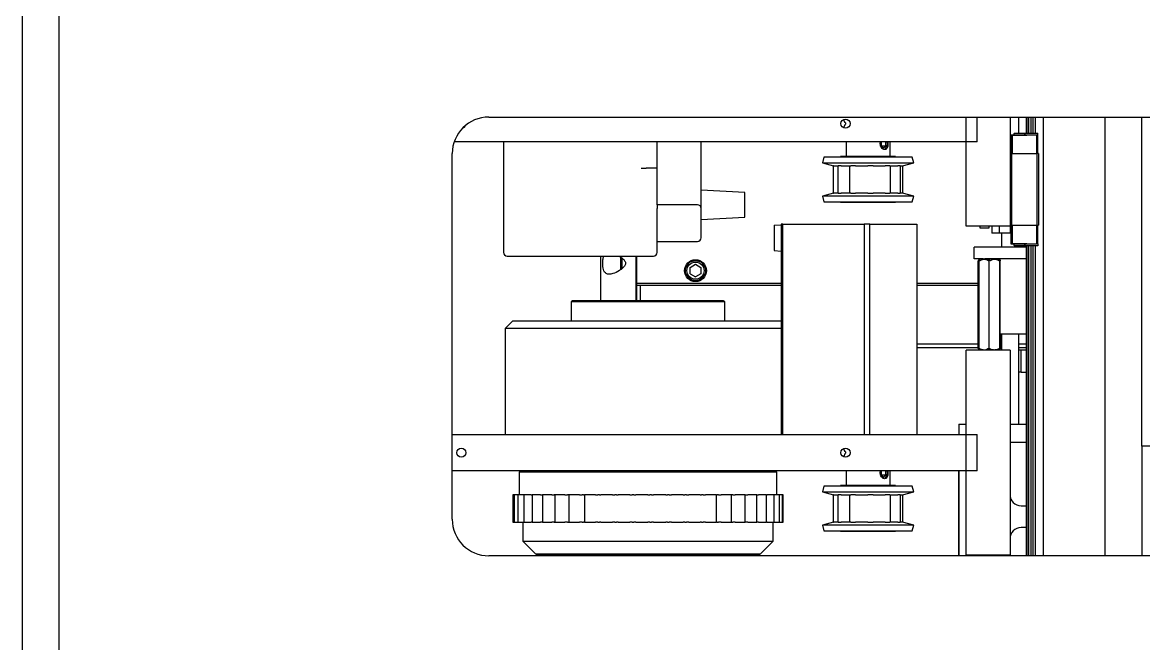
# Model space of a CAD drawing. Extents: x 500 to 100500, y -14500 to 21140.
# Drawn here: x 13533.7 to 13840.2, y -5734 to -5564.1 of the extents above; entities that cross this region are included whole.
import ezdxf

# ---------------------------------------------------------------- set-up
doc = ezdxf.new("R2010")
doc.units = 0
doc.linetypes.add('CENTER', pattern=[10.16, 6.35, -1.27, 1.27, -1.27])
doc.layers.get('0').update_dxf_attribs({"linetype": 'CONTINUOUS'})
doc.layers.add('Center', color=1, linetype='CENTER')

# ---------------------------------------------------------------- blocks, each defined once
blk = doc.blocks.new('KJVision R')
at = {"color": 2, "linetype": 'Continuous', "lineweight": 25}
for p, q in [((9966.9, -71180.14, 54.87), (9966.9, -70910.14, 54.87)), ((9976.9, -71180.14, 54.87), (9976.9, -70910.14, 54.87)), ((9976.9, -71090.14, 54.87), (9976.9, -70910.14, 54.87)), ((10094.4, -70940.14, 54.87), (10294.4, -70940.14, 54.87)), ((10224.9, -70969.93, 54.87), (10224.9, -70940.14, 54.87)), ((10227.9, -70946.93, 54.87), (10227.9, -70940.14, 54.87)), ((10236.9, -70940.14, 54.87), (10236.9, -70969.93, 54.87)), ((10239.28, -70944.63, 54.87), (10239.28, -70940.14, 54.87)), ((10241.4, -70944.53, 54.87), (10241.4, -70940.14, 54.87)), ((10241.6, -70944.53, 54.87), (10241.6, -70940.14, 54.87)), ((10242.01, -70944.53, 54.87), (10242.01, -70940.14, 54.87)), ((10242.6, -70940.14, 54.87), (10242.6, -70944.53, 54.87)), ((10243.2, -70944.53, 54.87), (10243.2, -70940.14, 54.87)), ((10243.78, -70940.14, 54.87), (10243.78, -70944.53, 54.87)), ((10245.9, -70940.14, 54.87), (10245.9, -71060.14, 54.87)), ((10262.9, -71060.14, 54.87), (10262.9, -70940.14, 54.87)), ((10272.9, -71030.14, 54.87), (10272.9, -70940.14, 54.87)), ((10237.1, -70945.03, 54.87), (10237.1, -70945.13, 54.87)), ((10237.1, -70945.03, 54.87), (10237.9, -70945.03, 54.87)), ((10237.1, -70945.13, 54.87), (10237.1, -70950.13, 54.87)), ((10237.1, -70945.13, 54.87), (10237.5, -70945.13, 54.87)), ((10237.5, -70945.13, 54.87), (10237.5, -70950.13, 54.87)), ((10237.5, -70945.13, 54.87), (10241.47, -70945.13, 54.87)), ((10238, -70944.63, 54.87), (10237.9, -70944.73, 54.87)), ((10237.9, -70944.73, 54.87), (10237.9, -70945.13, 54.87)), ((10239.4, -70944.73, 54.87), (10237.9, -70944.73, 54.87)), ((10237.9, -70945.13, 54.87), (10237.9, -70945.03, 54.87)), ((10239.4, -70944.63, 54.87), (10238, -70944.63, 54.87)), ((10240.8, -70944.63, 54.87), (10239.4, -70944.63, 54.87)), ((10240.9, -70944.73, 54.87), (10239.4, -70944.73, 54.87)), ((10240.5, -70944.53, 54.87), (10240.5, -70944.63, 54.87)), ((10240.5, -70944.53, 54.87), (10240.9, -70944.53, 54.87)), ((10240.9, -70944.73, 54.87), (10240.8, -70944.63, 54.87)), ((10240.9, -70944.53, 54.87), (10240.9, -70945.03, 54.87)), ((10240.9, -70944.53, 54.87), (10244.5, -70944.53, 54.87)), ((10240.9, -70945.13, 54.87), (10240.9, -70944.73, 54.87)), ((10240.9, -70945.03, 54.87), (10241.47, -70945.03, 54.87)), ((10241.47, -70945.13, 54.87), (10241.47, -70945.03, 54.87)), ((10241.47, -70945.03, 54.87), (10244.1, -70945.03, 54.87)), ((10244.1, -70945.03, 54.87), (10244.1, -70950.13, 54.87)), ((10244.1, -70945.03, 54.87), (10244.5, -70945.03, 54.87)), ((10244.5, -70945.03, 54.87), (10244.5, -70944.53, 54.87)), ((10244.5, -70950.13, 54.87), (10244.5, -70945.03, 54.87)), ((10227.9, -70946.93, 54.87), (10085, -70946.93, 54.87)), ((10098.43, -70946.93, 54.87), (10098.43, -70953.14, 54.87)), ((10140.43, -70964.14, 54.87), (10140.43, -70946.93, 54.87)), ((10152.43, -70965.14, 54.87), (10152.43, -70946.93, 54.87)), ((10192.08, -70946.93, 54.87), (10192.08, -70950.93, 54.87)), ((10201.59, -70946.93, 54.87), (10201.59, -70948, 54.87)), ((10201.59, -70948, 54.87), (10202.25, -70948.58, 54.87)), ((10201.68, -70948.08, 54.87), (10201.76, -70948, 54.87)), ((10201.76, -70947.43, 54.87), (10201.76, -70946.93, 54.87)), ((10201.76, -70948, 54.87), (10201.76, -70947.43, 54.87)), ((10201.76, -70948, 54.87), (10202.9, -70948, 54.87)), ((10202.25, -70948.58, 54.87), (10202.9, -70948, 54.87)), ((10202.9, -70948, 54.87), (10202.9, -70946.93, 54.87)), ((10203.12, -70948.24, 54.87), (10203.13, -70948.22, 54.87)), ((10204.08, -70950.93, 54.87), (10204.08, -70946.93, 54.87)), ((10084.4, -71050.14, 54.87), (10084.4, -70950.14, 54.87)), ((10186, -70951.06, 54.87), (10185.58, -70952.61, 54.87)), ((10210.17, -70951.06, 54.87), (10186, -70951.06, 54.87)), ((10190.58, -70950.93, 54.87), (10190.58, -70951.06, 54.87)), ((10205.58, -70950.93, 54.87), (10190.58, -70950.93, 54.87)), ((10205.58, -70951.06, 54.87), (10205.58, -70950.93, 54.87)), ((10210.58, -70952.61, 54.87), (10210.17, -70951.06, 54.87)), ((10237.3, -70950.13, 54.87), (10236.9, -70950.13, 54.87)), ((10237.3, -70950.13, 54.87), (10237.3, -70969.73, 54.87)), ((10237.3, -70950.13, 54.87), (10244.3, -70950.13, 54.87)), ((10244.3, -70969.73, 54.87), (10244.3, -70950.13, 54.87)), ((10244.7, -70950.13, 54.87), (10244.3, -70950.13, 54.87)), ((10244.7, -70950.13, 54.87), (10244.7, -70969.73, 54.87)), ((10136.01, -70954.14, 54.87), (10137.43, -70954.14, 54.87)), ((10140.43, -70954.14, 54.87), (10137.43, -70954.14, 54.87)), ((10185.58, -70952.61, 54.87), (10188.63, -70953.43, 54.87)), ((10185.58, -70952.61, 54.87), (10210.58, -70952.61, 54.87)), ((10188.74, -70953.43, 54.87), (10188.63, -70953.43, 54.87)), ((10188.63, -70960.93, 54.87), (10188.63, -70953.43, 54.87)), ((10188.74, -70953.43, 54.87), (10189.88, -70953.43, 54.87)), ((10189.8, -70953.43, 54.87), (10189.8, -70960.93, 54.87)), ((10190.7, -70953.43, 54.87), (10189.88, -70953.43, 54.87)), ((10190.7, -70953.43, 54.87), (10193.32, -70953.43, 54.87)), ((10193.02, -70953.43, 54.87), (10193.02, -70960.93, 54.87)), ((10194.64, -70953.43, 54.87), (10193.32, -70953.43, 54.87)), ((10194.64, -70953.43, 54.87), (10198.04, -70953.43, 54.87)), ((10199.5, -70953.43, 54.87), (10198.04, -70953.43, 54.87)), ((10199.5, -70953.43, 54.87), (10202.77, -70953.43, 54.87)), ((10203.98, -70953.43, 54.87), (10202.77, -70953.43, 54.87)), ((10203.98, -70953.43, 54.87), (10206.24, -70953.43, 54.87)), ((10204.21, -70960.93, 54.87), (10204.21, -70953.43, 54.87)), ((10206.88, -70953.43, 54.87), (10206.24, -70953.43, 54.87)), ((10206.88, -70953.43, 54.87), (10207.53, -70953.43, 54.87)), ((10206.93, -70960.93, 54.87), (10206.93, -70953.43, 54.87)), ((10207.53, -70953.43, 54.87), (10210.58, -70952.61, 54.87)), ((10207.53, -70953.43, 54.87), (10207.53, -70960.93, 54.87)), ((10098.43, -70954.87, 54.87), (10098.43, -70977.14, 54.87)), ((10164.43, -70960.77, 54.87), (10152.43, -70960.14, 54.87)), ((10164.43, -70967.51, 54.87), (10164.43, -70960.77, 54.87)), ((10188.63, -70960.93, 54.87), (10185.58, -70961.74, 54.87)), ((10185.58, -70961.74, 54.87), (10186, -70963.29, 54.87)), ((10210.58, -70961.74, 54.87), (10185.58, -70961.74, 54.87)), ((10186, -70963.29, 54.87), (10210.17, -70963.29, 54.87)), ((10188.63, -70960.93, 54.87), (10188.74, -70960.93, 54.87)), ((10189.88, -70960.93, 54.87), (10188.74, -70960.93, 54.87)), ((10189.88, -70960.93, 54.87), (10190.7, -70960.93, 54.87)), ((10190.58, -70963.29, 54.87), (10190.58, -70963.43, 54.87)), ((10190.58, -70963.43, 54.87), (10205.58, -70963.43, 54.87)), ((10193.32, -70960.93, 54.87), (10190.7, -70960.93, 54.87)), ((10193.32, -70960.93, 54.87), (10194.64, -70960.93, 54.87)), ((10198.04, -70960.93, 54.87), (10194.64, -70960.93, 54.87)), ((10198.04, -70960.93, 54.87), (10199.5, -70960.93, 54.87)), ((10202.77, -70960.93, 54.87), (10199.5, -70960.93, 54.87)), ((10202.77, -70960.93, 54.87), (10203.98, -70960.93, 54.87)), ((10206.24, -70960.93, 54.87), (10203.98, -70960.93, 54.87)), ((10205.58, -70963.43, 54.87), (10205.58, -70963.29, 54.87)), ((10206.24, -70960.93, 54.87), (10206.88, -70960.93, 54.87)), ((10207.53, -70960.93, 54.87), (10206.88, -70960.93, 54.87)), ((10210.58, -70961.74, 54.87), (10207.53, -70960.93, 54.87)), ((10210.17, -70963.29, 54.87), (10210.58, -70961.74, 54.87)), ((10140.43, -70964.14, 54.87), (10140.43, -70965.14, 54.87)), ((10151.43, -70964.14, 54.87), (10140.43, -70964.14, 54.87)), ((10140.43, -70973.14, 54.87), (10140.43, -70965.14, 54.87)), ((10152.43, -70973.14, 54.87), (10152.43, -70965.14, 54.87)), ((10152.43, -70968.14, 54.87), (10164.43, -70967.51, 54.87)), ((10172.44, -70969.69, 54.87), (10174.34, -70969.57, 54.87)), ((10172.44, -70969.69, 54.87), (10172.44, -70976.66, 54.87)), ((10174.34, -70969.43, 54.87), (10174.34, -71026.93, 54.87)), ((10174.76, -70969.43, 54.87), (10174.34, -70969.43, 54.87)), ((10174.76, -71026.93, 54.87), (10174.76, -70969.43, 54.87)), ((10174.76, -70969.43, 54.87), (10197.01, -70969.43, 54.87)), ((10197.01, -70969.43, 54.87), (10197.01, -71026.93, 54.87)), ((10198.59, -70969.43, 54.87), (10197.01, -70969.43, 54.87)), ((10198.59, -71026.93, 54.87), (10198.59, -70969.43, 54.87)), ((10198.59, -70969.43, 54.87), (10211.43, -70969.43, 54.87)), ((10211.43, -70969.43, 54.87), (10211.43, -71026.93, 54.87)), ((10236.9, -70969.93, 54.87), (10224.9, -70969.93, 54.87)), ((10228.65, -70969.93, 54.87), (10228.65, -70970.43, 54.87)), ((10231.15, -70970.43, 54.87), (10231.15, -70969.93, 54.87)), ((10231.9, -70969.93, 54.87), (10231.9, -70971.93, 54.87)), ((10233.9, -70969.93, 54.87), (10233.9, -70971.93, 54.87)), ((10236.9, -70969.73, 54.87), (10237.3, -70969.73, 54.87)), ((10236.9, -70969.93, 54.87), (10236.9, -70971.93, 54.87)), ((10237.1, -70969.73, 54.87), (10237.1, -70974.73, 54.87)), ((10237.3, -70969.73, 54.87), (10244.3, -70969.73, 54.87)), ((10237.5, -70969.73, 54.87), (10237.5, -70974.73, 54.87)), ((10244.1, -70969.73, 54.87), (10244.1, -70974.83, 54.87)), ((10244.3, -70969.73, 54.87), (10244.7, -70969.73, 54.87)), ((10244.5, -70974.83, 54.87), (10244.5, -70969.73, 54.87)), ((10140.43, -70974.14, 54.87), (10140.43, -70973.14, 54.87)), ((10228.65, -70970.43, 54.87), (10229.9, -70970.43, 54.87)), ((10229.9, -70970.43, 54.87), (10231.15, -70970.43, 54.87)), ((10233.9, -70971.93, 54.87), (10231.9, -70971.93, 54.87)), ((10236.9, -70971.93, 54.87), (10233.9, -70971.93, 54.87)), ((10234.52, -70971.93, 54.87), (10234.52, -70975.75, 54.87)), ((10140.43, -70977.14, 54.87), (10140.43, -70974.14, 54.87)), ((10140.43, -70974.14, 54.87), (10151.43, -70974.14, 54.87)), ((10227.1, -70978.93, 54.87), (10227.1, -70975.75, 54.87)), ((10229.51, -70975.75, 54.87), (10227.1, -70975.75, 54.87)), ((10230.04, -70975.75, 54.87), (10229.51, -70975.75, 54.87)), ((10234.95, -70975.75, 54.87), (10230.04, -70975.75, 54.87)), ((10241.4, -70975.75, 54.87), (10234.95, -70975.75, 54.87)), ((10237.1, -70974.73, 54.87), (10237.5, -70974.73, 54.87)), ((10237.1, -70974.73, 54.87), (10237.1, -70974.83, 54.87)), ((10237.1, -70974.83, 54.87), (10237.9, -70974.83, 54.87)), ((10237.5, -70974.73, 54.87), (10241.47, -70974.73, 54.87)), ((10237.9, -70974.73, 54.87), (10237.9, -70975.13, 54.87)), ((10237.9, -70974.83, 54.87), (10237.9, -70974.73, 54.87)), ((10237.9, -70975.13, 54.87), (10238, -70975.23, 54.87)), ((10237.9, -70975.13, 54.87), (10240.9, -70975.13, 54.87)), ((10238, -70975.23, 54.87), (10240.8, -70975.23, 54.87)), ((10239.28, -70975.75, 54.87), (10239.28, -70975.23, 54.87)), ((10240.5, -70975.23, 54.87), (10240.5, -70975.33, 54.87)), ((10240.9, -70975.33, 54.87), (10240.5, -70975.33, 54.87)), ((10240.8, -70975.23, 54.87), (10240.9, -70975.13, 54.87)), ((10240.9, -70975.13, 54.87), (10240.9, -70974.73, 54.87)), ((10240.9, -70974.83, 54.87), (10241.47, -70974.83, 54.87)), ((10240.9, -70974.83, 54.87), (10240.9, -70975.33, 54.87)), ((10244.5, -70975.33, 54.87), (10240.9, -70975.33, 54.87)), ((10241.4, -71060.14, 54.87), (10241.4, -70975.33, 54.87)), ((10241.47, -70974.83, 54.87), (10241.47, -70974.73, 54.87)), ((10241.47, -70974.83, 54.87), (10244.1, -70974.83, 54.87)), ((10241.6, -71060.14, 54.87), (10241.6, -70975.33, 54.87)), ((10242.01, -71060.14, 54.87), (10242.01, -70975.33, 54.87)), ((10242.6, -70975.33, 54.87), (10242.6, -71060.14, 54.87)), ((10243.2, -71060.14, 54.87), (10243.2, -70975.33, 54.87)), ((10243.78, -70975.33, 54.87), (10243.78, -71060.14, 54.87)), ((10244.5, -70974.83, 54.87), (10244.1, -70974.83, 54.87)), ((10244.5, -70974.83, 54.87), (10244.5, -70975.33, 54.87)), ((10101.43, -70978.14, 54.87), (10137.43, -70978.14, 54.87)), ((10124.9, -70978.14, 54.87), (10124.9, -70990.43, 54.87)), ((10130.4, -70978.42, 54.87), (10130.4, -70981.88, 54.87)), ((10130.8, -70978.68, 54.87), (10130.8, -70981.6, 54.87)), ((10134.7, -70990.43, 54.87), (10134.7, -70978.14, 54.87)), ((10134.9, -70985.64, 54.87), (10134.9, -70978.14, 54.87)), ((10172.44, -70976.66, 54.87), (10174.34, -70976.78, 54.87)), ((10229.51, -70978.93, 54.87), (10227.1, -70978.93, 54.87)), ((10228.4, -70979.21, 54.87), (10228.2, -70979.43, 54.87)), ((10228.66, -70978.93, 54.87), (10228.39, -70979.2, 54.87)), ((10229.51, -70978.93, 54.87), (10230.04, -70978.93, 54.87)), ((10234.95, -70978.93, 54.87), (10230.04, -70978.93, 54.87)), ((10241.4, -70978.93, 54.87), (10234.95, -70978.93, 54.87)), ((10149.4, -70981.27, 54.87), (10150.9, -70980.4, 54.87)), ((10149.4, -70983, 54.87), (10149.4, -70981.27, 54.87)), ((10150.9, -70980.4, 54.87), (10152.4, -70981.27, 54.87)), ((10152.4, -70981.27, 54.87), (10152.4, -70983, 54.87)), ((10228.2, -70979.43, 54.87), (10228.51, -70979.28, 54.87)), ((10228.2, -71003.43, 54.87), (10228.2, -70979.43, 54.87)), ((10228.49, -71003.43, 54.87), (10228.49, -70979.43, 54.87)), ((10231.13, -70979.43, 54.87), (10231.13, -71003.43, 54.87)), ((10233.98, -70979.43, 54.87), (10233.98, -71003.43, 54.87)), ((10234.19, -71003.43, 54.87), (10234.19, -70979.43, 54.87)), ((10149.4, -70983, 54.87), (10150.9, -70983.87, 54.87)), ((10152.4, -70983, 54.87), (10150.9, -70983.87, 54.87)), ((10134.9, -70986.14, 54.87), (10134.9, -70985.64, 54.87)), ((10174.34, -70985.64, 54.87), (10134.9, -70985.64, 54.87)), ((10134.9, -70990.43, 54.87), (10134.9, -70986.14, 54.87)), ((10134.9, -70986.14, 54.87), (10135.9, -70986.14, 54.87)), ((10135.9, -70986.14, 54.87), (10174.34, -70986.14, 54.87)), ((10135.9, -70990.43, 54.87), (10135.9, -70986.14, 54.87)), ((10228.2, -70985.64, 54.87), (10211.43, -70985.64, 54.87)), ((10211.43, -70986.14, 54.87), (10228.2, -70986.14, 54.87)), ((10117.3, -70990.43, 54.87), (10116.9, -70990.66, 54.87)), ((10116.9, -70990.66, 54.87), (10116.9, -70995.93, 54.87)), ((10158.9, -70990.66, 54.87), (10116.9, -70990.66, 54.87)), ((10136.93, -70990.43, 54.87), (10117.3, -70990.43, 54.87)), ((10158.49, -70990.43, 54.87), (10136.93, -70990.43, 54.87)), ((10158.9, -70990.66, 54.87), (10158.49, -70990.43, 54.87)), ((10158.9, -70995.93, 54.87), (10158.9, -70990.66, 54.87)), ((10100.9, -70995.93, 54.87), (10098.9, -70997.93, 54.87)), ((10137.9, -70995.93, 54.87), (10100.9, -70995.93, 54.87)), ((10174.34, -70995.93, 54.87), (10137.9, -70995.93, 54.87)), ((10098.9, -70997.93, 54.87), (10098.9, -71026.93, 54.87)), ((10174.34, -70997.93, 54.87), (10098.9, -70997.93, 54.87)), ((10234.19, -70999.44, 54.87), (10241.4, -70999.44, 54.87)), ((10234.47, -71003.43, 54.87), (10234.47, -70999.44, 54.87)), ((10234.52, -70999.44, 54.87), (10234.52, -71003.93, 54.87)), ((10239.28, -71024.14, 54.87), (10239.28, -70999.44, 54.87)), ((10211.43, -71002.14, 54.87), (10228.2, -71002.14, 54.87)), ((10211.43, -71003.14, 54.87), (10228.2, -71003.14, 54.87)), ((10228.2, -71003.43, 54.87), (10228.4, -71003.59, 54.87)), ((10228.36, -71003.63, 54.87), (10228.66, -71003.93, 54.87)), ((10228.52, -71003.93, 54.87), (10228.49, -71003.76, 54.87)), ((10234.01, -71003.93, 54.87), (10234.31, -71003.63, 54.87)), ((10234.47, -71002.14, 54.87), (10234.52, -71002.14, 54.87)), ((10234.47, -71003.14, 54.87), (10234.52, -71003.14, 54.87)), ((10239.28, -71002.14, 54.87), (10241.4, -71002.14, 54.87)), ((10239.28, -71003.14, 54.87), (10241.4, -71003.14, 54.87)), ((10224.9, -71059.93, 54.87), (10224.9, -71003.93, 54.87)), ((10236.9, -71003.93, 54.87), (10224.9, -71003.93, 54.87)), ((10236.9, -71003.93, 54.87), (10236.9, -71059.93, 54.87)), ((10239.9, -71003.93, 54.87), (10239.28, -71003.93, 54.87)), ((10239.9, -71009.93, 54.87), (10239.9, -71003.93, 54.87)), ((10241.4, -71003.93, 54.87), (10239.9, -71003.93, 54.87)), ((10239.9, -71009.93, 54.87), (10239.28, -71009.93, 54.87)), ((10239.9, -71009.93, 54.87), (10241.4, -71009.93, 54.87)), ((10222.9, -71024.14, 54.87), (10222.9, -71026.93, 54.87)), ((10222.9, -71024.14, 54.87), (10224.9, -71024.14, 54.87)), ((10236.9, -71024.14, 54.87), (10241.4, -71024.14, 54.87)), ((10084.4, -71026.93, 54.87), (10227.9, -71026.93, 54.87)), ((10227.9, -71036.93, 54.87), (10227.9, -71026.93, 54.87)), ((10241.4, -71029.14, 54.87), (10236.9, -71029.14, 54.87)), ((10302.9, -71030.14, 54.87), (10272.9, -71030.14, 54.87)), ((10272.9, -71030.14, 54.87), (10272.9, -71060.14, 54.87)), ((10227.9, -71036.93, 54.87), (10084.4, -71036.93, 54.87)), ((10102.7, -71037.13, 54.87), (10102.7, -71043.43, 54.87)), ((10102.7, -71037.13, 54.87), (10136.24, -71037.13, 54.87)), ((10104.1, -71036.93, 54.87), (10104.1, -71037.13, 54.87)), ((10136.24, -71037.13, 54.87), (10173.1, -71037.13, 54.87)), ((10171.7, -71037.13, 54.87), (10171.7, -71036.93, 54.87)), ((10173.1, -71043.43, 54.87), (10173.1, -71037.13, 54.87)), ((10192.08, -71036.93, 54.87), (10192.08, -71040.93, 54.87)), ((10201.59, -71036.93, 54.87), (10201.59, -71038, 54.87)), ((10201.76, -71037.43, 54.87), (10201.76, -71036.93, 54.87)), ((10201.76, -71038, 54.87), (10201.76, -71037.43, 54.87)), ((10202.9, -71038, 54.87), (10202.9, -71036.93, 54.87)), ((10204.08, -71040.93, 54.87), (10204.08, -71036.93, 54.87)), ((10222.9, -71036.93, 54.87), (10222.9, -71060.14, 54.87)), ((10222.9, -71060.14, 54.87), (10222.9, -71036.93, 54.87)), ((10201.59, -71038, 54.87), (10202.25, -71038.58, 54.87)), ((10201.68, -71038.08, 54.87), (10201.76, -71038, 54.87)), ((10201.76, -71038, 54.87), (10202.9, -71038, 54.87)), ((10202.25, -71038.58, 54.87), (10202.9, -71038, 54.87)), ((10203.12, -71038.24, 54.87), (10203.13, -71038.22, 54.87)), ((10100.96, -71043.43, 54.87), (10100.96, -71050.93, 54.87)), ((10101, -71043.43, 54.87), (10100.96, -71043.43, 54.87)), ((10101.29, -71043.43, 54.87), (10101, -71043.43, 54.87)), ((10101.29, -71043.43, 54.87), (10101.29, -71050.93, 54.87)), ((10101.3, -71043.43, 54.87), (10101.29, -71043.43, 54.87)), ((10101.56, -71043.43, 54.87), (10101.3, -71043.43, 54.87)), ((10102.03, -71043.43, 54.87), (10101.56, -71043.43, 54.87)), ((10102.3, -71043.43, 54.87), (10102.03, -71043.43, 54.87)), ((10102.3, -71043.43, 54.87), (10102.3, -71050.93, 54.87)), ((10102.32, -71043.43, 54.87), (10102.3, -71043.43, 54.87)), ((10102.8, -71043.43, 54.87), (10102.32, -71043.43, 54.87)), ((10103.34, -71043.43, 54.87), (10102.8, -71043.43, 54.87)), ((10103.95, -71043.43, 54.87), (10103.34, -71043.43, 54.87)), ((10103.95, -71043.43, 54.87), (10103.95, -71050.93, 54.87)), ((10104, -71043.43, 54.87), (10103.95, -71043.43, 54.87)), ((10104.7, -71043.43, 54.87), (10104, -71043.43, 54.87)), ((10105.28, -71043.43, 54.87), (10104.7, -71043.43, 54.87)), ((10106.01, -71043.43, 54.87), (10105.28, -71043.43, 54.87)), ((10106.01, -71043.43, 54.87), (10106.23, -71043.43, 54.87)), ((10106.23, -71043.43, 54.87), (10106.23, -71050.93, 54.87)), ((10106.31, -71043.43, 54.87), (10106.23, -71043.43, 54.87)), ((10107.21, -71043.43, 54.87), (10106.31, -71043.43, 54.87)), ((10107.84, -71043.43, 54.87), (10107.21, -71043.43, 54.87)), ((10108.55, -71043.43, 54.87), (10107.84, -71043.43, 54.87)), ((10108.55, -71043.43, 54.87), (10109.08, -71043.43, 54.87)), ((10109.08, -71043.43, 54.87), (10109.08, -71050.93, 54.87)), ((10109.22, -71043.43, 54.87), (10109.08, -71043.43, 54.87)), ((10110.3, -71043.43, 54.87), (10109.22, -71043.43, 54.87)), ((10110.95, -71043.43, 54.87), (10110.3, -71043.43, 54.87)), ((10111.64, -71043.43, 54.87), (10110.95, -71043.43, 54.87)), ((10111.64, -71043.43, 54.87), (10112.28, -71043.43, 54.87)), ((10112.46, -71043.43, 54.87), (10112.28, -71043.43, 54.87)), ((10112.46, -71043.43, 54.87), (10112.46, -71050.93, 54.87)), ((10112.65, -71043.43, 54.87), (10112.46, -71043.43, 54.87)), ((10113.89, -71043.43, 54.87), (10112.65, -71043.43, 54.87)), ((10114.57, -71043.43, 54.87), (10113.89, -71043.43, 54.87)), ((10115.22, -71043.43, 54.87), (10114.57, -71043.43, 54.87)), ((10115.22, -71043.43, 54.87), (10115.87, -71043.43, 54.87)), ((10116.26, -71043.43, 54.87), (10115.87, -71043.43, 54.87)), ((10116.26, -71043.43, 54.87), (10116.3, -71043.43, 54.87)), ((10116.3, -71043.43, 54.87), (10116.3, -71050.93, 54.87)), ((10116.56, -71043.43, 54.87), (10116.3, -71043.43, 54.87)), ((10117.94, -71043.43, 54.87), (10116.56, -71043.43, 54.87)), ((10118.62, -71043.43, 54.87), (10117.94, -71043.43, 54.87)), ((10119.22, -71043.43, 54.87), (10118.62, -71043.43, 54.87)), ((10119.22, -71043.43, 54.87), (10119.87, -71043.43, 54.87)), ((10120.3, -71043.43, 54.87), (10119.87, -71043.43, 54.87)), ((10120.3, -71043.43, 54.87), (10120.54, -71043.43, 54.87)), ((10120.54, -71043.43, 54.87), (10120.54, -71050.93, 54.87)), ((10120.86, -71043.43, 54.87), (10120.54, -71043.43, 54.87)), ((10122.36, -71043.43, 54.87), (10120.86, -71043.43, 54.87)), ((10123.03, -71043.43, 54.87), (10122.36, -71043.43, 54.87)), ((10123.56, -71043.43, 54.87), (10123.03, -71043.43, 54.87)), ((10123.56, -71043.43, 54.87), (10124.21, -71043.43, 54.87)), ((10124.66, -71043.43, 54.87), (10124.21, -71043.43, 54.87)), ((10124.66, -71043.43, 54.87), (10125.05, -71043.43, 54.87)), ((10125.08, -71043.43, 54.87), (10125.05, -71043.43, 54.87)), ((10125.49, -71043.43, 54.87), (10125.08, -71043.43, 54.87)), ((10127.07, -71043.43, 54.87), (10125.49, -71043.43, 54.87)), ((10127.72, -71043.43, 54.87), (10127.07, -71043.43, 54.87)), ((10128.18, -71043.43, 54.87), (10127.72, -71043.43, 54.87)), ((10128.18, -71043.43, 54.87), (10128.81, -71043.43, 54.87)), ((10129.28, -71043.43, 54.87), (10128.81, -71043.43, 54.87)), ((10129.28, -71043.43, 54.87), (10129.73, -71043.43, 54.87)), ((10129.86, -71043.43, 54.87), (10129.73, -71043.43, 54.87)), ((10130.34, -71043.43, 54.87), (10129.86, -71043.43, 54.87)), ((10131.98, -71043.43, 54.87), (10130.34, -71043.43, 54.87)), ((10132.59, -71043.43, 54.87), (10131.98, -71043.43, 54.87)), ((10132.97, -71043.43, 54.87), (10132.59, -71043.43, 54.87)), ((10132.97, -71043.43, 54.87), (10133.57, -71043.43, 54.87)), ((10134.05, -71043.43, 54.87), (10133.57, -71043.43, 54.87)), ((10134.05, -71043.43, 54.87), (10134.57, -71043.43, 54.87)), ((10134.8, -71043.43, 54.87), (10134.57, -71043.43, 54.87)), ((10135.33, -71043.43, 54.87), (10134.8, -71043.43, 54.87)), ((10136.99, -71043.43, 54.87), (10135.33, -71043.43, 54.87)), ((10137.57, -71043.43, 54.87), (10136.99, -71043.43, 54.87)), ((10137.86, -71043.43, 54.87), (10137.57, -71043.43, 54.87)), ((10137.86, -71043.43, 54.87), (10138.41, -71043.43, 54.87)), ((10138.9, -71043.43, 54.87), (10138.41, -71043.43, 54.87)), ((10138.9, -71043.43, 54.87), (10139.46, -71043.43, 54.87)), ((10139.78, -71043.43, 54.87), (10139.46, -71043.43, 54.87)), ((10140.37, -71043.43, 54.87), (10139.78, -71043.43, 54.87)), ((10142.03, -71043.43, 54.87), (10140.37, -71043.43, 54.87)), ((10142.55, -71043.43, 54.87), (10142.03, -71043.43, 54.87)), ((10142.75, -71043.43, 54.87), (10142.55, -71043.43, 54.87)), ((10142.75, -71043.43, 54.87), (10143.24, -71043.43, 54.87)), ((10143.73, -71043.43, 54.87), (10143.24, -71043.43, 54.87)), ((10143.73, -71043.43, 54.87), (10144.33, -71043.43, 54.87)), ((10144.74, -71043.43, 54.87), (10144.33, -71043.43, 54.87)), ((10145.37, -71043.43, 54.87), (10144.74, -71043.43, 54.87)), ((10146.99, -71043.43, 54.87), (10145.37, -71043.43, 54.87)), ((10147.44, -71043.43, 54.87), (10146.99, -71043.43, 54.87)), ((10147.55, -71043.43, 54.87), (10147.44, -71043.43, 54.87)), ((10147.55, -71043.43, 54.87), (10147.98, -71043.43, 54.87)), ((10148.45, -71043.43, 54.87), (10147.98, -71043.43, 54.87)), ((10148.45, -71043.43, 54.87), (10149.08, -71043.43, 54.87)), ((10149.57, -71043.43, 54.87), (10149.08, -71043.43, 54.87)), ((10150.22, -71043.43, 54.87), (10149.57, -71043.43, 54.87)), ((10151.78, -71043.43, 54.87), (10150.22, -71043.43, 54.87)), ((10152.16, -71043.43, 54.87), (10151.78, -71043.43, 54.87)), ((10152.16, -71043.43, 54.87), (10152.16, -71043.43, 54.87)), ((10152.16, -71043.43, 54.87), (10152.52, -71043.43, 54.87)), ((10152.97, -71043.43, 54.87), (10152.52, -71043.43, 54.87)), ((10152.97, -71043.43, 54.87), (10153.62, -71043.43, 54.87)), ((10154.17, -71043.43, 54.87), (10153.62, -71043.43, 54.87)), ((10154.85, -71043.43, 54.87), (10154.17, -71043.43, 54.87)), ((10156.31, -71043.43, 54.87), (10154.85, -71043.43, 54.87)), ((10156.62, -71043.43, 54.87), (10156.31, -71043.43, 54.87)), ((10156.62, -71050.93, 54.87), (10156.62, -71043.43, 54.87)), ((10156.62, -71043.43, 54.87), (10156.8, -71043.43, 54.87)), ((10157.21, -71043.43, 54.87), (10156.8, -71043.43, 54.87)), ((10157.21, -71043.43, 54.87), (10157.87, -71043.43, 54.87)), ((10158.48, -71043.43, 54.87), (10157.87, -71043.43, 54.87)), ((10159.16, -71043.43, 54.87), (10158.48, -71043.43, 54.87)), ((10160.5, -71043.43, 54.87), (10159.16, -71043.43, 54.87)), ((10160.74, -71043.43, 54.87), (10160.5, -71043.43, 54.87)), ((10161.09, -71043.43, 54.87), (10160.72, -71043.43, 54.87)), ((10160.74, -71050.93, 54.87), (10160.74, -71043.43, 54.87)), ((10161.09, -71043.43, 54.87), (10161.74, -71043.43, 54.87)), ((10162.4, -71043.43, 54.87), (10161.74, -71043.43, 54.87)), ((10163.07, -71043.43, 54.87), (10162.4, -71043.43, 54.87)), ((10164.27, -71043.43, 54.87), (10163.07, -71043.43, 54.87)), ((10164.44, -71043.43, 54.87), (10164.27, -71043.43, 54.87)), ((10164.44, -71050.93, 54.87), (10164.44, -71043.43, 54.87)), ((10164.54, -71043.43, 54.87), (10165.17, -71043.43, 54.87)), ((10165.87, -71043.43, 54.87), (10165.17, -71043.43, 54.87)), ((10166.52, -71043.43, 54.87), (10165.87, -71043.43, 54.87)), ((10167.54, -71043.43, 54.87), (10166.52, -71043.43, 54.87)), ((10167.66, -71043.43, 54.87), (10167.54, -71043.43, 54.87)), ((10167.66, -71050.93, 54.87), (10167.66, -71043.43, 54.87)), ((10167.66, -71043.43, 54.87), (10168.1, -71043.43, 54.87)), ((10168.81, -71043.43, 54.87), (10168.1, -71043.43, 54.87)), ((10169.43, -71043.43, 54.87), (10168.81, -71043.43, 54.87)), ((10170.27, -71043.43, 54.87), (10169.43, -71043.43, 54.87)), ((10170.34, -71043.43, 54.87), (10170.27, -71043.43, 54.87)), ((10170.34, -71050.93, 54.87), (10170.34, -71043.43, 54.87)), ((10170.34, -71043.43, 54.87), (10170.46, -71043.43, 54.87)), ((10171.18, -71043.43, 54.87), (10170.46, -71043.43, 54.87)), ((10171.76, -71043.43, 54.87), (10171.18, -71043.43, 54.87)), ((10172.39, -71043.43, 54.87), (10171.76, -71043.43, 54.87)), ((10172.43, -71043.43, 54.87), (10172.39, -71043.43, 54.87)), ((10172.43, -71050.93, 54.87), (10172.43, -71043.43, 54.87)), ((10172.93, -71043.43, 54.87), (10172.43, -71043.43, 54.87)), ((10173.45, -71043.43, 54.87), (10172.93, -71043.43, 54.87)), ((10173.86, -71043.43, 54.87), (10173.45, -71043.43, 54.87)), ((10173.88, -71043.43, 54.87), (10173.86, -71043.43, 54.87)), ((10173.88, -71050.93, 54.87), (10173.88, -71043.43, 54.87)), ((10174.03, -71043.43, 54.87), (10173.88, -71043.43, 54.87)), ((10174.48, -71043.43, 54.87), (10174.03, -71043.43, 54.87)), ((10174.67, -71043.43, 54.87), (10174.48, -71043.43, 54.87)), ((10174.67, -71050.93, 54.87), (10174.67, -71043.43, 54.87)), ((10174.67, -71043.43, 54.87), (10174.67, -71043.43, 54.87)), ((10174.83, -71043.43, 54.87), (10174.67, -71043.43, 54.87)), ((10174.83, -71050.93, 54.87), (10174.83, -71043.43, 54.87)), ((10186, -71041.06, 54.87), (10185.58, -71042.61, 54.87)), ((10185.58, -71042.61, 54.87), (10188.63, -71043.43, 54.87)), ((10185.58, -71042.61, 54.87), (10210.58, -71042.61, 54.87)), ((10210.17, -71041.06, 54.87), (10186, -71041.06, 54.87)), ((10188.74, -71043.43, 54.87), (10188.63, -71043.43, 54.87)), ((10188.63, -71050.93, 54.87), (10188.63, -71043.43, 54.87)), ((10188.74, -71043.43, 54.87), (10189.88, -71043.43, 54.87)), ((10189.8, -71043.43, 54.87), (10189.8, -71050.93, 54.87)), ((10190.7, -71043.43, 54.87), (10189.88, -71043.43, 54.87)), ((10190.58, -71040.93, 54.87), (10190.58, -71041.06, 54.87)), ((10205.58, -71040.93, 54.87), (10190.58, -71040.93, 54.87)), ((10190.7, -71043.43, 54.87), (10193.32, -71043.43, 54.87)), ((10193.02, -71043.43, 54.87), (10193.02, -71050.93, 54.87)), ((10194.64, -71043.43, 54.87), (10193.32, -71043.43, 54.87)), ((10194.64, -71043.43, 54.87), (10198.04, -71043.43, 54.87)), ((10199.5, -71043.43, 54.87), (10198.04, -71043.43, 54.87)), ((10199.5, -71043.43, 54.87), (10202.77, -71043.43, 54.87)), ((10203.98, -71043.43, 54.87), (10202.77, -71043.43, 54.87)), ((10203.98, -71043.43, 54.87), (10206.24, -71043.43, 54.87)), ((10204.21, -71050.93, 54.87), (10204.21, -71043.43, 54.87)), ((10205.58, -71041.06, 54.87), (10205.58, -71040.93, 54.87)), ((10206.88, -71043.43, 54.87), (10206.24, -71043.43, 54.87)), ((10206.88, -71043.43, 54.87), (10207.53, -71043.43, 54.87)), ((10206.93, -71050.93, 54.87), (10206.93, -71043.43, 54.87)), ((10207.53, -71043.43, 54.87), (10210.58, -71042.61, 54.87)), ((10207.53, -71043.43, 54.87), (10207.53, -71050.93, 54.87)), ((10210.58, -71042.61, 54.87), (10210.17, -71041.06, 54.87)), ((10239.9, -71046.43, 54.87), (10241.4, -71046.43, 54.87)), ((10100.96, -71050.93, 54.87), (10101, -71050.93, 54.87)), ((10101, -71050.93, 54.87), (10101.29, -71050.93, 54.87)), ((10101.29, -71050.93, 54.87), (10101.3, -71050.93, 54.87)), ((10101.3, -71050.93, 54.87), (10101.56, -71050.93, 54.87)), ((10101.56, -71050.93, 54.87), (10102.03, -71050.93, 54.87)), ((10102.03, -71050.93, 54.87), (10102.3, -71050.93, 54.87)), ((10102.3, -71050.93, 54.87), (10102.32, -71050.93, 54.87)), ((10102.32, -71050.93, 54.87), (10102.8, -71050.93, 54.87)), ((10102.8, -71050.93, 54.87), (10103.34, -71050.93, 54.87)), ((10103.34, -71050.93, 54.87), (10103.95, -71050.93, 54.87)), ((10103.65, -71050.93, 54.87), (10103.65, -71056.13, 54.87)), ((10103.95, -71050.93, 54.87), (10104, -71050.93, 54.87)), ((10104, -71050.93, 54.87), (10104.7, -71050.93, 54.87)), ((10104.7, -71050.93, 54.87), (10105.28, -71050.93, 54.87)), ((10105.28, -71050.93, 54.87), (10106.01, -71050.93, 54.87)), ((10106.23, -71050.93, 54.87), (10106.01, -71050.93, 54.87)), ((10106.23, -71050.93, 54.87), (10106.31, -71050.93, 54.87)), ((10106.31, -71050.93, 54.87), (10107.21, -71050.93, 54.87)), ((10107.21, -71050.93, 54.87), (10107.84, -71050.93, 54.87)), ((10107.84, -71050.93, 54.87), (10108.55, -71050.93, 54.87)), ((10109.08, -71050.93, 54.87), (10108.55, -71050.93, 54.87)), ((10109.08, -71050.93, 54.87), (10109.22, -71050.93, 54.87)), ((10109.22, -71050.93, 54.87), (10110.3, -71050.93, 54.87)), ((10110.3, -71050.93, 54.87), (10110.95, -71050.93, 54.87)), ((10110.95, -71050.93, 54.87), (10111.64, -71050.93, 54.87)), ((10112.28, -71050.93, 54.87), (10111.64, -71050.93, 54.87)), ((10112.28, -71050.93, 54.87), (10112.46, -71050.93, 54.87)), ((10112.46, -71050.93, 54.87), (10112.65, -71050.93, 54.87)), ((10112.65, -71050.93, 54.87), (10113.89, -71050.93, 54.87)), ((10113.89, -71050.93, 54.87), (10114.57, -71050.93, 54.87)), ((10114.57, -71050.93, 54.87), (10115.22, -71050.93, 54.87)), ((10115.87, -71050.93, 54.87), (10115.22, -71050.93, 54.87)), ((10115.87, -71050.93, 54.87), (10116.26, -71050.93, 54.87)), ((10116.3, -71050.93, 54.87), (10116.26, -71050.93, 54.87)), ((10116.3, -71050.93, 54.87), (10116.56, -71050.93, 54.87)), ((10116.56, -71050.93, 54.87), (10117.94, -71050.93, 54.87)), ((10117.94, -71050.93, 54.87), (10118.62, -71050.93, 54.87)), ((10118.62, -71050.93, 54.87), (10119.22, -71050.93, 54.87)), ((10119.87, -71050.93, 54.87), (10119.22, -71050.93, 54.87)), ((10119.87, -71050.93, 54.87), (10120.3, -71050.93, 54.87)), ((10120.54, -71050.93, 54.87), (10120.3, -71050.93, 54.87)), ((10120.54, -71050.93, 54.87), (10120.86, -71050.93, 54.87)), ((10120.86, -71050.93, 54.87), (10122.36, -71050.93, 54.87)), ((10122.36, -71050.93, 54.87), (10123.03, -71050.93, 54.87)), ((10123.03, -71050.93, 54.87), (10123.56, -71050.93, 54.87)), ((10124.21, -71050.93, 54.87), (10123.56, -71050.93, 54.87)), ((10124.21, -71050.93, 54.87), (10124.66, -71050.93, 54.87)), ((10125.05, -71050.93, 54.87), (10124.66, -71050.93, 54.87)), ((10125.05, -71050.93, 54.87), (10125.08, -71050.93, 54.87)), ((10125.08, -71050.93, 54.87), (10125.49, -71050.93, 54.87)), ((10125.49, -71050.93, 54.87), (10127.07, -71050.93, 54.87)), ((10127.07, -71050.93, 54.87), (10127.72, -71050.93, 54.87)), ((10127.72, -71050.93, 54.87), (10128.18, -71050.93, 54.87)), ((10128.81, -71050.93, 54.87), (10128.18, -71050.93, 54.87)), ((10128.81, -71050.93, 54.87), (10129.28, -71050.93, 54.87)), ((10129.73, -71050.93, 54.87), (10129.28, -71050.93, 54.87)), ((10129.73, -71050.93, 54.87), (10129.86, -71050.93, 54.87)), ((10129.86, -71050.93, 54.87), (10130.34, -71050.93, 54.87)), ((10130.34, -71050.93, 54.87), (10131.98, -71050.93, 54.87)), ((10131.98, -71050.93, 54.87), (10132.59, -71050.93, 54.87)), ((10132.59, -71050.93, 54.87), (10132.97, -71050.93, 54.87)), ((10133.57, -71050.93, 54.87), (10132.97, -71050.93, 54.87)), ((10133.57, -71050.93, 54.87), (10134.05, -71050.93, 54.87)), ((10134.57, -71050.93, 54.87), (10134.05, -71050.93, 54.87)), ((10134.57, -71050.93, 54.87), (10134.8, -71050.93, 54.87)), ((10134.8, -71050.93, 54.87), (10135.33, -71050.93, 54.87)), ((10135.33, -71050.93, 54.87), (10136.99, -71050.93, 54.87)), ((10136.99, -71050.93, 54.87), (10137.57, -71050.93, 54.87)), ((10137.57, -71050.93, 54.87), (10137.86, -71050.93, 54.87)), ((10138.41, -71050.93, 54.87), (10137.86, -71050.93, 54.87)), ((10138.41, -71050.93, 54.87), (10138.9, -71050.93, 54.87)), ((10139.46, -71050.93, 54.87), (10138.9, -71050.93, 54.87)), ((10139.46, -71050.93, 54.87), (10139.78, -71050.93, 54.87)), ((10139.78, -71050.93, 54.87), (10140.37, -71050.93, 54.87)), ((10140.37, -71050.93, 54.87), (10142.03, -71050.93, 54.87)), ((10142.03, -71050.93, 54.87), (10142.55, -71050.93, 54.87)), ((10142.55, -71050.93, 54.87), (10142.75, -71050.93, 54.87)), ((10143.24, -71050.93, 54.87), (10142.75, -71050.93, 54.87)), ((10143.24, -71050.93, 54.87), (10143.73, -71050.93, 54.87)), ((10144.33, -71050.93, 54.87), (10143.73, -71050.93, 54.87)), ((10144.33, -71050.93, 54.87), (10144.74, -71050.93, 54.87)), ((10144.74, -71050.93, 54.87), (10145.37, -71050.93, 54.87)), ((10145.37, -71050.93, 54.87), (10146.99, -71050.93, 54.87)), ((10146.99, -71050.93, 54.87), (10147.44, -71050.93, 54.87)), ((10147.44, -71050.93, 54.87), (10147.55, -71050.93, 54.87)), ((10147.98, -71050.93, 54.87), (10147.55, -71050.93, 54.87)), ((10147.98, -71050.93, 54.87), (10148.45, -71050.93, 54.87)), ((10149.08, -71050.93, 54.87), (10148.45, -71050.93, 54.87)), ((10149.08, -71050.93, 54.87), (10149.57, -71050.93, 54.87)), ((10149.57, -71050.93, 54.87), (10150.22, -71050.93, 54.87)), ((10150.22, -71050.93, 54.87), (10151.78, -71050.93, 54.87)), ((10151.78, -71050.93, 54.87), (10152.16, -71050.93, 54.87)), ((10152.16, -71050.93, 54.87), (10152.16, -71050.93, 54.87)), ((10152.52, -71050.93, 54.87), (10152.16, -71050.93, 54.87)), ((10152.52, -71050.93, 54.87), (10152.97, -71050.93, 54.87)), ((10153.62, -71050.93, 54.87), (10152.97, -71050.93, 54.87)), ((10153.62, -71050.93, 54.87), (10154.17, -71050.93, 54.87)), ((10154.17, -71050.93, 54.87), (10154.85, -71050.93, 54.87)), ((10154.85, -71050.93, 54.87), (10156.31, -71050.93, 54.87)), ((10156.31, -71050.93, 54.87), (10156.62, -71050.93, 54.87)), ((10156.8, -71050.93, 54.87), (10156.62, -71050.93, 54.87)), ((10156.8, -71050.93, 54.87), (10157.21, -71050.93, 54.87)), ((10157.87, -71050.93, 54.87), (10157.21, -71050.93, 54.87)), ((10157.87, -71050.93, 54.87), (10158.48, -71050.93, 54.87)), ((10158.48, -71050.93, 54.87), (10159.16, -71050.93, 54.87)), ((10159.16, -71050.93, 54.87), (10160.5, -71050.93, 54.87)), ((10160.5, -71050.93, 54.87), (10160.74, -71050.93, 54.87)), ((10160.72, -71050.93, 54.87), (10161.09, -71050.93, 54.87)), ((10161.74, -71050.93, 54.87), (10161.09, -71050.93, 54.87)), ((10161.74, -71050.93, 54.87), (10162.4, -71050.93, 54.87)), ((10162.4, -71050.93, 54.87), (10163.07, -71050.93, 54.87)), ((10163.07, -71050.93, 54.87), (10164.27, -71050.93, 54.87)), ((10164.27, -71050.93, 54.87), (10164.44, -71050.93, 54.87)), ((10165.17, -71050.93, 54.87), (10164.54, -71050.93, 54.87)), ((10165.17, -71050.93, 54.87), (10165.87, -71050.93, 54.87)), ((10165.87, -71050.93, 54.87), (10166.52, -71050.93, 54.87)), ((10166.52, -71050.93, 54.87), (10167.54, -71050.93, 54.87)), ((10167.54, -71050.93, 54.87), (10167.66, -71050.93, 54.87)), ((10168.1, -71050.93, 54.87), (10167.66, -71050.93, 54.87)), ((10168.1, -71050.93, 54.87), (10168.81, -71050.93, 54.87)), ((10168.81, -71050.93, 54.87), (10169.43, -71050.93, 54.87)), ((10169.43, -71050.93, 54.87), (10170.27, -71050.93, 54.87)), ((10170.27, -71050.93, 54.87), (10170.34, -71050.93, 54.87)), ((10170.46, -71050.93, 54.87), (10170.34, -71050.93, 54.87)), ((10170.46, -71050.93, 54.87), (10171.18, -71050.93, 54.87)), ((10171.18, -71050.93, 54.87), (10171.76, -71050.93, 54.87)), ((10171.76, -71050.93, 54.87), (10172.39, -71050.93, 54.87)), ((10172.15, -71056.13, 54.87), (10172.15, -71050.93, 54.87)), ((10172.39, -71050.93, 54.87), (10172.43, -71050.93, 54.87)), ((10172.43, -71050.93, 54.87), (10172.93, -71050.93, 54.87)), ((10172.93, -71050.93, 54.87), (10173.45, -71050.93, 54.87)), ((10173.45, -71050.93, 54.87), (10173.86, -71050.93, 54.87)), ((10173.86, -71050.93, 54.87), (10173.88, -71050.93, 54.87)), ((10173.88, -71050.93, 54.87), (10174.03, -71050.93, 54.87)), ((10174.03, -71050.93, 54.87), (10174.48, -71050.93, 54.87)), ((10174.48, -71050.93, 54.87), (10174.67, -71050.93, 54.87)), ((10174.67, -71050.93, 54.87), (10174.67, -71050.93, 54.87)), ((10174.67, -71050.93, 54.87), (10174.83, -71050.93, 54.87)), ((10188.63, -71050.93, 54.87), (10185.58, -71051.74, 54.87)), ((10185.58, -71051.74, 54.87), (10186, -71053.29, 54.87)), ((10210.58, -71051.74, 54.87), (10185.58, -71051.74, 54.87)), ((10188.63, -71050.93, 54.87), (10188.74, -71050.93, 54.87)), ((10189.88, -71050.93, 54.87), (10188.74, -71050.93, 54.87)), ((10189.88, -71050.93, 54.87), (10190.7, -71050.93, 54.87)), ((10193.32, -71050.93, 54.87), (10190.7, -71050.93, 54.87)), ((10193.32, -71050.93, 54.87), (10194.64, -71050.93, 54.87)), ((10198.04, -71050.93, 54.87), (10194.64, -71050.93, 54.87)), ((10198.04, -71050.93, 54.87), (10199.5, -71050.93, 54.87)), ((10202.77, -71050.93, 54.87), (10199.5, -71050.93, 54.87)), ((10202.77, -71050.93, 54.87), (10203.98, -71050.93, 54.87)), ((10206.24, -71050.93, 54.87), (10203.98, -71050.93, 54.87)), ((10206.24, -71050.93, 54.87), (10206.88, -71050.93, 54.87)), ((10207.53, -71050.93, 54.87), (10206.88, -71050.93, 54.87)), ((10210.58, -71051.74, 54.87), (10207.53, -71050.93, 54.87)), ((10210.17, -71053.29, 54.87), (10210.58, -71051.74, 54.87)), ((10241.4, -71052.43, 54.87), (10239.9, -71052.43, 54.87)), ((10186, -71053.29, 54.87), (10210.17, -71053.29, 54.87)), ((10190.58, -71053.29, 54.87), (10190.58, -71053.43, 54.87)), ((10190.58, -71053.43, 54.87), (10205.58, -71053.43, 54.87)), ((10205.58, -71053.43, 54.87), (10205.58, -71053.29, 54.87)), ((10103.65, -71056.13, 54.87), (10107.15, -71059.63, 54.87)), ((10103.65, -71056.13, 54.87), (10136.29, -71056.13, 54.87)), ((10136.29, -71056.13, 54.87), (10172.15, -71056.13, 54.87)), ((10168.65, -71059.63, 54.87), (10172.15, -71056.13, 54.87)), ((10294.4, -71060.14, 54.87), (10094.4, -71060.14, 54.87)), ((10107.15, -71059.63, 54.87), (10168.65, -71059.63, 54.87)), ((10107.4, -71059.63, 54.87), (10107.4, -71059.89, 54.87)), ((10107.4, -71059.89, 54.87), (10107.67, -71060.14, 54.87)), ((10107.4, -71059.89, 54.87), (10142.51, -71059.89, 54.87)), ((10142.51, -71059.89, 54.87), (10168.4, -71059.89, 54.87)), ((10168.12, -71060.14, 54.87), (10168.4, -71059.89, 54.87)), ((10168.4, -71059.89, 54.87), (10168.4, -71059.63, 54.87)), ((10236.9, -71059.93, 54.87), (10224.9, -71059.93, 54.87)), ((10228.65, -71059.93, 54.87), (10228.65, -71060.14, 54.87)), ((10231.15, -71060.14, 54.87), (10231.15, -71059.93, 54.87)), ((10231.9, -71059.93, 54.87), (10231.9, -71060.14, 54.87)), ((10233.9, -71059.93, 54.87), (10233.9, -71060.14, 54.87)), ((10236.9, -71059.93, 54.87), (10236.9, -71060.14, 54.87))]:
    blk.add_line(p, q, dxfattribs=at)
at = {"color": 2, "linetype": 'Continuous', "lineweight": 25, "elevation": 54.87, "flags": 128}
for points in [[(10203.22, -70946.92), (10203.27, -70947.43), (10203.19, -70948.03), (10202.97, -70948.54), (10202.64, -70948.88), (10202.32, -70948.99)], [(10203.22, -71036.92), (10203.27, -71037.43), (10203.19, -71038.03), (10202.97, -71038.54), (10202.64, -71038.88), (10202.32, -71038.99)]]:
    blk.add_lwpolyline(points, dxfattribs=at)
at = {"color": 2, "linetype": 'Continuous', "lineweight": 25}
for centre, radius in [((10191.9, -70941.93, 54.87), 1.25), ((10150.9, -70982.14, 54.87), 3), ((10150.9, -70982.14, 54.87), 2.75), ((10150.9, -70982.14, 54.87), 2.35), ((10086.9, -71031.93, 54.87), 1.25), ((10191.9, -71031.93, 54.87), 1.25)]:
    blk.add_circle(centre, radius, dxfattribs=at)
for centre, radius, start, end in [((10094.4, -70950.14, 54.87), 10, 90, 180), ((10086.9, -70941.93, 54.87), 1.25, 287.518, 337.3069), ((10200.41, -70947.45, 54.87), 1.35, 334.075, 0.8312), ((10200.35, -70947.42, 54.87), 1.41, 359.5884, 20.6231), ((10151.43, -70965.14, 54.87), 1, 0, 90), ((10151.43, -70973.14, 54.87), 1, 270, 0), ((10099.43, -70977.14, 54.87), 1, 180, 270), ((10139.43, -70977.14, 54.87), 1, 270, 0), ((10200.41, -71037.45, 54.87), 1.35, 334.075, 0.8312), ((10200.35, -71037.42, 54.87), 1.41, 359.5884, 20.6231), ((10239.9, -71043.43, 54.87), 3, 180, 270), ((10094.4, -71050.14, 54.87), 10, 180, 270), ((10239.9, -71055.43, 54.87), 3, 90, 180)]:
    blk.add_arc(centre, radius, start, end, dxfattribs=at)
for points, knots in [([(10191.44, -70943.09, 54.87), (10191.54, -70942.77, 54.87), (10191.65, -70942.41, 54.87), (10191.92, -70942.09, 54.87), (10191.96, -70942.01, 54.87), (10191.98, -70941.95, 54.87), (10191.98, -70941.88, 54.87), (10191.93, -70941.76, 54.87), (10191.69, -70941.51, 54.87), (10191.53, -70941.14, 54.87), (10191.46, -70940.84, 54.87), (10191.44, -70940.76, 54.87)], [0, 0, 0, 0, 0.391026, 0.445433, 0.471272, 0.491646, 0.512196, 0.535417, 0.630086, 0.908399, 1, 1, 1, 1]), ([(10203.47, -70946.93, 54.87), (10203.48, -70946.97, 54.87), (10203.52, -70947.17, 54.87), (10203.52, -70947.59, 54.87), (10203.46, -70948.11, 54.87), (10203.32, -70948.56, 54.87), (10203.09, -70948.89, 54.87), (10202.78, -70949.06, 54.87), (10202.42, -70949.05, 54.87), (10202.05, -70948.86, 54.87), (10201.72, -70948.52, 54.87), (10201.47, -70948.05, 54.87), (10201.38, -70947.51, 54.87), (10201.39, -70947.12, 54.87), (10201.46, -70946.94, 54.87), (10201.47, -70946.93, 54.87)], [0, 0, 0, 0, 0.02163, 0.110098, 0.196051, 0.28302, 0.372897, 0.463151, 0.550729, 0.636781, 0.72457, 0.81489, 0.904651, 0.991394, 1, 1, 1, 1]), ([(10098.43, -70953.14, 54.87), (10098.43, -70953.31, 54.87), (10098.43, -70953.68, 54.87), (10098.43, -70954.17, 54.87), (10098.43, -70954.59, 54.87), (10098.43, -70954.77, 54.87), (10098.43, -70954.87, 54.87)], [0, 0, 0, 0, 0.222856, 0.459329, 0.717968, 1, 1, 1, 1]), ([(10099.43, -70978.14, 54.87), (10099.45, -70978.14, 54.87), (10099.49, -70978.14, 54.87), (10099.74, -70978.14, 54.87), (10100, -70978.14, 54.87), (10100.32, -70978.14, 54.87), (10100.79, -70978.14, 54.87), (10101.17, -70978.14, 54.87), (10101.43, -70978.14, 54.87)], [0, 0, 0, 0, 0.239443, 0.369636, 0.5, 0.630193, 0.760557, 1, 1, 1, 1]), ([(10127.27, -70983.14, 54.87), (10127.23, -70983.14, 54.87), (10126.95, -70983.13, 54.87), (10126.5, -70983, 54.87), (10126.03, -70982.56, 54.87), (10125.73, -70981.89, 54.87), (10125.56, -70981.04, 54.87), (10125.51, -70980.08, 54.87), (10125.58, -70979.12, 54.87), (10125.69, -70978.42, 54.87), (10125.85, -70978.18, 54.87), (10125.87, -70978.14, 54.87)], [0, 0, 0, 0, 0.027897, 0.177953, 0.313434, 0.443392, 0.572003, 0.700714, 0.831457, 0.971425, 1, 1, 1, 1]), ([(10129.94, -70978.14, 54.87), (10130.29, -70978.34, 54.87), (10130.86, -70978.68, 54.87), (10131.48, -70979.31, 54.87), (10131.73, -70979.8, 54.87), (10131.79, -70980.18, 54.87), (10131.7, -70980.55, 54.87), (10131.44, -70980.99, 54.87), (10130.89, -70981.55, 54.87), (10129.81, -70982.32, 54.87), (10128.49, -70982.99, 54.87), (10127.62, -70983.1, 54.87), (10127.27, -70983.14, 54.87)], [0, 0, 0, 0, 0.141527, 0.23206, 0.278854, 0.314662, 0.350337, 0.39497, 0.475791, 0.602283, 0.841487, 1, 1, 1, 1]), ([(10137.43, -70978.14, 54.87), (10137.68, -70978.14, 54.87), (10138.07, -70978.14, 54.87), (10138.53, -70978.14, 54.87), (10138.85, -70978.14, 54.87), (10139.11, -70978.14, 54.87), (10139.36, -70978.14, 54.87), (10139.4, -70978.14, 54.87), (10139.43, -70978.14, 54.87)], [0, 0, 0, 0, 0.239443, 0.369636, 0.5, 0.630193, 0.760557, 1, 1, 1, 1]), ([(10228.49, -70979.43, 54.87), (10228.87, -70979.24, 54.87), (10229.51, -70978.92, 54.87), (10230.45, -70979.06, 54.87), (10230.92, -70979.31, 54.87), (10231.13, -70979.43, 54.87)], [0, 0, 0, 0, 0.439139, 0.751385, 1, 1, 1, 1]), ([(10228.7, -70979.43, 54.87), (10228.67, -70979.24, 54.87), (10228.62, -70978.92, 54.87), (10228.54, -70979.06, 54.87), (10228.51, -70979.31, 54.87), (10228.49, -70979.43, 54.87)], [0, 0, 0, 0, 0.4391393, 0.7513851, 1, 1, 1, 1]), ([(10231.55, -70979.43, 54.87), (10231.14, -70979.24, 54.87), (10230.68, -70979.02, 54.87), (10229.88, -70978.99, 54.87), (10229.32, -70979.1, 54.87), (10228.87, -70979.34, 54.87), (10228.7, -70979.43, 54.87)], [0, 0, 0, 0, 0.438932, 0.499325, 0.802051, 1, 1, 1, 1]), ([(10231.13, -70979.43, 54.87), (10231.54, -70979.24, 54.87), (10232, -70979.02, 54.87), (10232.79, -70978.99, 54.87), (10233.35, -70979.1, 54.87), (10233.8, -70979.34, 54.87), (10233.98, -70979.43, 54.87)], [0, 0, 0, 0, 0.438932, 0.499325, 0.802051, 1, 1, 1, 1]), ([(10234.19, -70979.43, 54.87), (10233.81, -70979.24, 54.87), (10233.16, -70978.92, 54.87), (10232.22, -70979.06, 54.87), (10231.75, -70979.31, 54.87), (10231.55, -70979.43, 54.87)], [0, 0, 0, 0, 0.4391393, 0.7513851, 1, 1, 1, 1]), ([(10233.98, -70979.43, 54.87), (10234.01, -70979.24, 54.87), (10234.06, -70978.92, 54.87), (10234.13, -70979.06, 54.87), (10234.17, -70979.31, 54.87), (10234.19, -70979.43, 54.87)], [0, 0, 0, 0, 0.439139, 0.751385, 1, 1, 1, 1]), ([(10231.13, -71003.43, 54.87), (10230.75, -71003.61, 54.87), (10230.1, -71003.94, 54.87), (10229.16, -71003.79, 54.87), (10228.7, -71003.54, 54.87), (10228.49, -71003.43, 54.87)], [0, 0, 0, 0, 0.439139, 0.751385, 1, 1, 1, 1]), ([(10231.9, -71003.85, 54.87), (10231.86, -71003.85, 54.87), (10231.49, -71003.87, 54.87), (10231.05, -71003.79, 54.87), (10230.69, -71003.63, 54.87), (10230.64, -71003.61, 54.87)], [0, 0, 0, 0, 0.08882, 0.852566, 1, 1, 1, 1]), ([(10233.98, -71003.43, 54.87), (10233.57, -71003.62, 54.87), (10233.11, -71003.83, 54.87), (10232.31, -71003.86, 54.87), (10231.76, -71003.75, 54.87), (10231.31, -71003.52, 54.87), (10231.13, -71003.43, 54.87)], [0, 0, 0, 0, 0.438932, 0.499325, 0.802051, 1, 1, 1, 1]), ([(10234.19, -71003.43, 54.87), (10234.16, -71003.61, 54.87), (10234.1, -71003.94, 54.87), (10234.03, -71003.79, 54.87), (10233.99, -71003.54, 54.87), (10233.98, -71003.43, 54.87)], [0, 0, 0, 0, 0.4391393, 0.7513851, 1, 1, 1, 1]), ([(10191.44, -71033.09, 54.87), (10191.54, -71032.77, 54.87), (10191.65, -71032.41, 54.87), (10191.92, -71032.09, 54.87), (10191.96, -71032.01, 54.87), (10191.98, -71031.95, 54.87), (10191.98, -71031.88, 54.87), (10191.93, -71031.76, 54.87), (10191.69, -71031.51, 54.87), (10191.53, -71031.14, 54.87), (10191.46, -71030.84, 54.87), (10191.44, -71030.76, 54.87)], [0, 0, 0, 0, 0.391026, 0.445433, 0.471272, 0.491646, 0.512196, 0.535417, 0.630086, 0.908399, 1, 1, 1, 1]), ([(10203.47, -71036.93, 54.87), (10203.48, -71036.97, 54.87), (10203.52, -71037.17, 54.87), (10203.52, -71037.59, 54.87), (10203.46, -71038.11, 54.87), (10203.32, -71038.56, 54.87), (10203.09, -71038.89, 54.87), (10202.78, -71039.06, 54.87), (10202.42, -71039.05, 54.87), (10202.05, -71038.86, 54.87), (10201.72, -71038.52, 54.87), (10201.47, -71038.05, 54.87), (10201.38, -71037.51, 54.87), (10201.39, -71037.12, 54.87), (10201.46, -71036.94, 54.87), (10201.47, -71036.93, 54.87)], [0, 0, 0, 0, 0.02163, 0.110098, 0.196051, 0.28302, 0.372897, 0.463151, 0.550729, 0.636781, 0.72457, 0.81489, 0.904651, 0.991394, 1, 1, 1, 1])]:
    blk.add_open_spline(points, degree=3, knots=knots, dxfattribs=at)

msp = doc.modelspace()

# ---------------------------------------------------------------- block references
at = {"layer": 'Center'}
msp.add_blockref('KJVision R', (3566.82, 65350.1, -194.4), dxfattribs=at)

doc.saveas('drawing.dxf')
